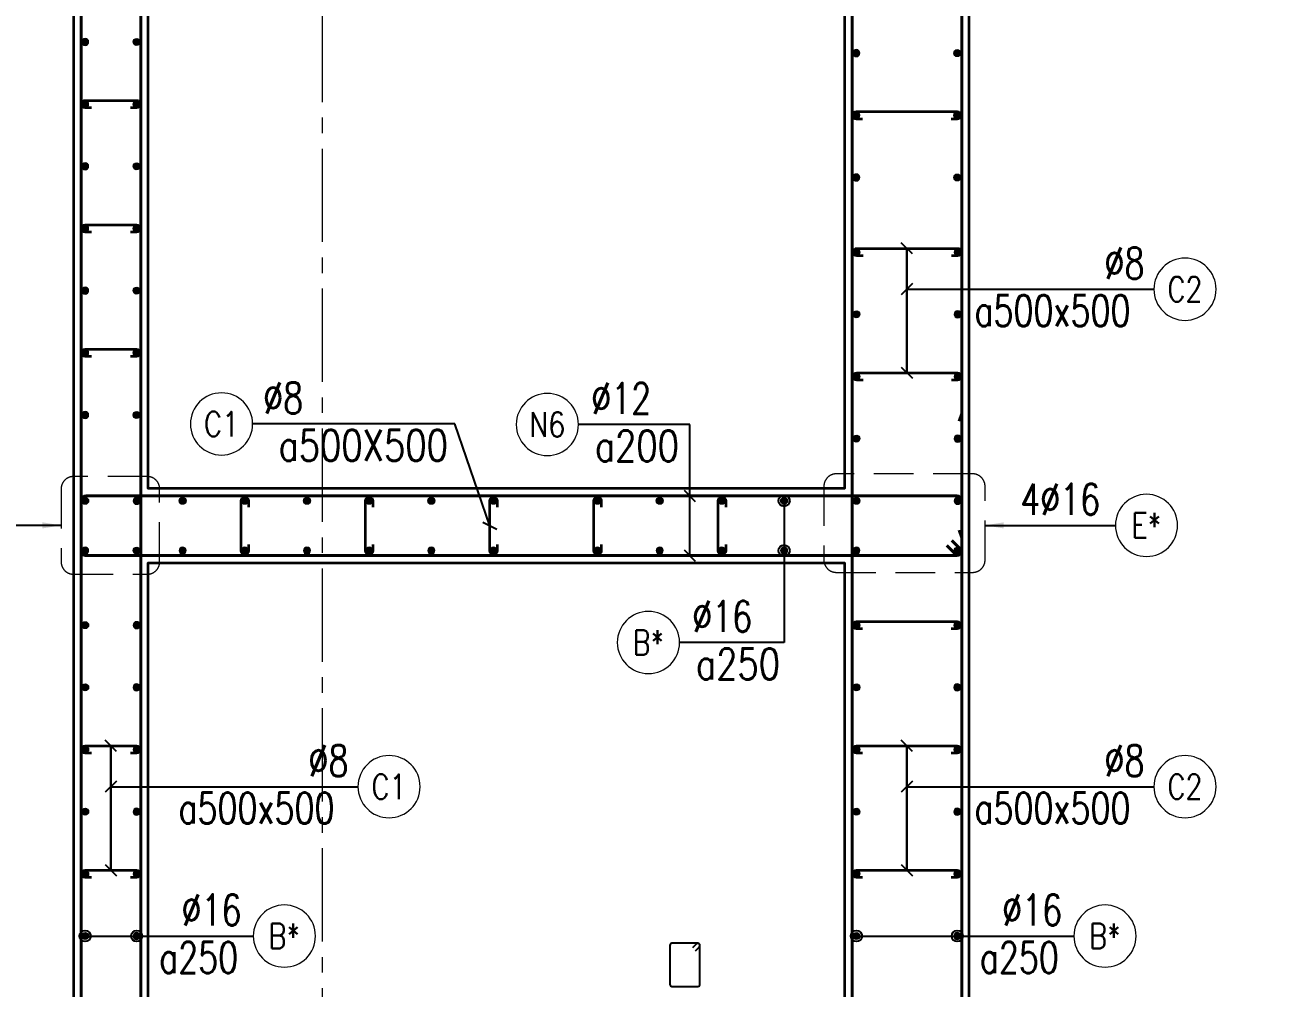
# Model space of a CAD drawing. Header units: millimetres. Extents: x 931337 to 1117500, y 19732 to 157199.
# Drawn here: x 1044437 to 1049458, y 105630 to 109502 of the extents above; entities that cross this region are included whole.
import ezdxf
from ezdxf.enums import TextEntityAlignment as Align

# ---------------------------------------------------------------- set-up
doc = ezdxf.new("R2010")
doc.units = ezdxf.units.MM
doc.header["$MEASUREMENT"] = 0
doc.linetypes.add('HIDDEN2', pattern=[4.7625, 3.175, -1.5875])
doc.linetypes.add('OF_Grid_1$0$CENTER2', pattern=[1.125, 0.75, -0.125, 0.125, -0.125])
doc.layers.get('0').update_dxf_attribs({"lineweight": 20})
for name, color, linetype, lineweight in [('KC-LEADER', 153, 'Continuous', 18), ('KC-THEP', 6, 'Continuous', 40), ('NDC_S_DIM', 1, 'Continuous', 15), ('NDC_S_HIDDEN', 8, 'HIDDEN2', 13), ('NDC_S_LEADER', 1, 'Continuous', 15), ('NDC_S_REBAR', 4, 'Continuous', 35), ('NDC_S_STIRRUP', 4, 'Continuous', 40), ('NDC_S_VN TEXT', 7, 'Continuous', 20), ('NDC_S_WALL', 6, 'Continuous', 35), ('OF_Grid_1$0$NDC_S_AXIS', 5, 'OF_Grid_1$0$CENTER2', 13)]:
    doc.layers.add(name, color=color, linetype=linetype, lineweight=lineweight)
doc.layers.add('Ligature', color=1, linetype='Continuous')
doc.styles.add('NDC_DIM', font='', dxfattribs={"width": 0.75})
doc.styles.add('NDC_EN TXT', font='romans.shx', dxfattribs={"width": 0.8})
doc.styles.get('NDC_DIM').set_extended_font_data('Dotum')
doc.dimstyles.new('NDC_dim_30', dxfattribs={"dimscale": 30, "dimtxt": 2.5, "dimasz": 1.5, "dimexe": 1.5, "dimexo": 2.5, "dimgap": 1, "dimtad": 1, "dimdec": 0, "dimzin": 0, "dimdsep": 46, "dimtxsty": 'NDC_DIM', "dimblk": 'DIMMARK', "dimcen": 0.09, "dimdle": 1.2, "dimclrd": 1, "dimclre": 1, "dimclrt": 3, "dimadec": 0, "dimazin": 0, "dimtfac": 1, "dimtdec": 0, "dimtix": 1, "dimtofl": 0, "dimtmove": 0, "dimatfit": 3, "dimfxl": 6, "dimfxlon": 1, "dimtolj": 1, "dimtzin": 0, "dimarcsym": 0})
doc.dimstyles.new('NDC_dim_50', dxfattribs={"dimscale": 50, "dimtxt": 2.5, "dimasz": 1.5, "dimexe": 1.5, "dimexo": 2.5, "dimgap": 1, "dimtad": 1, "dimdec": 0, "dimzin": 0, "dimdsep": 46, "dimtxsty": 'NDC_DIM', "dimblk": 'DIMMARK', "dimcen": 0.09, "dimdle": 1.2, "dimclrd": 1, "dimclre": 1, "dimclrt": 3, "dimadec": 0, "dimazin": 0, "dimtfac": 1, "dimtdec": 0, "dimtix": 1, "dimtofl": 0, "dimtmove": 0, "dimatfit": 3, "dimfxl": 6, "dimfxlon": 1, "dimtolj": 1, "dimtzin": 0, "dimarcsym": 0})

# ---------------------------------------------------------------- blocks, each defined once
blk = doc.blocks.new('THEP')
at = {"layer": 'KC-LEADER', "color": 6}
blk.add_circle((0, 0), 14, dxfattribs=at)
at = {"layer": 'KC-THEP'}
for p, q in [((-14, 0), (14, 0)), ((9.9, 9.9), (-9.9, -9.9)), ((-9.9, 9.9), (9.9, -9.9)), ((0, 14), (0, -14))]:
    blk.add_line(p, q, dxfattribs=at)
blk = doc.blocks.new('DIMMARK')
at = {"layer": 'NDC_S_DIM', "color": 1}
blk.add_line((-1.5, 0), (1, 0), dxfattribs=at)
at = {"layer": 'NDC_S_DIM', "color": 2, "const_width": 0.1}
blk.add_lwpolyline([(-0.424, -0.424), (0.424, 0.424)], dxfattribs=at)
blk = doc.blocks.new('*U13')
blk.add_circle((-2.5, 0), 2.5)
at = {"layer": 'NDC_S_VN TEXT', "color": 3, "style": 'NDC_EN TXT', "width": 0.75}
blk.add_attdef('DK1', (0.5, 0.85), '', height=2.5, dxfattribs=at)
at = {"layer": 'NDC_S_VN TEXT', "color": 7, "style": 'NDC_EN TXT', "width": 0.8}
blk.add_attdef('SH2', text='', height=2, dxfattribs=at).set_placement((-2.5, 0), align=Align.MIDDLE)
blk = doc.blocks.new('*U12')
blk.add_circle((-2.5, 0), 2.5)
at = {"layer": 'NDC_S_VN TEXT', "color": 3, "style": 'NDC_EN TXT', "width": 0.75}
for tag, p in [('DK1', (0.5, 0.85)), ('KC1', (0.5, -2.97))]:
    blk.add_attdef(tag, p, '', height=2.5, dxfattribs=at)
at = {"layer": 'NDC_S_VN TEXT', "color": 7, "style": 'NDC_EN TXT', "width": 0.8}
blk.add_attdef('SH2', text='', height=2, dxfattribs=at).set_placement((-2.5, 0), align=Align.MIDDLE)
blk = doc.blocks.new('*U11')
blk.add_circle((-2.5, 0), 2.5)
at = {"layer": 'NDC_S_VN TEXT', "color": 3, "style": 'NDC_EN TXT', "width": 0.75}
for tag, p in [('DK1', (0.5, 0.85)), ('KC1', (0.5, -2.97))]:
    blk.add_attdef(tag, p, '', height=2.5, dxfattribs=at)
at = {"layer": 'NDC_S_VN TEXT', "color": 7, "style": 'NDC_EN TXT', "width": 0.8}
blk.add_attdef('SH2', text='', height=2, dxfattribs=at).set_placement((-2.5, 0), align=Align.MIDDLE)
blk = doc.blocks.new('*U10')
blk.add_circle((2.5, 0), 2.5)
at = {"layer": 'NDC_S_VN TEXT', "color": 3, "style": 'NDC_EN TXT'}
for tag, width, p in [('DK2', 0.75, (-0.85, 0.85)), ('KC2', 0.8, (-0.85, -2.97))]:
    blk.add_attdef(tag, text='', height=2.5, dxfattribs=dict(at, width=width)).set_placement(p, align=Align.RIGHT)
at = {"layer": 'NDC_S_VN TEXT', "color": 7, "style": 'NDC_EN TXT', "width": 0.8}
blk.add_attdef('SH3', text='', height=2, dxfattribs=at).set_placement((2.5, 0), align=Align.MIDDLE)

msp = doc.modelspace()

# ---------------------------------------------------------------- linework, layer by layer
at = {"layer": 'Ligature'}
msp.add_lwpolyline([(1047132.025, 105779.913), (1047147.991, 105795.879, 0.66817864), (1047142.218, 105809.817), (1047037.589, 105809.817, 0.41421356), (1047029.424, 105801.653), (1047029.424, 105644.545, 0.41421356), (1047037.589, 105636.38), (1047142.218, 105636.38, 0.41421356), (1047150.382, 105644.545), (1047150.382, 105801.653, 0.66817864), (1047136.444, 105807.426), (1047120.478, 105791.46)], format="xyb", dxfattribs=at)
at = {"layer": 'NDC_S_HIDDEN', "ltscale": 50}
for points in [[(1044928.036, 107686.753), (1044631.92, 107686.753, 0.41421356), (1044581.92, 107636.753), (1044581.92, 107343.855, 0.41421356), (1044631.92, 107293.855), (1044928.036, 107293.855, 0.41421356), (1044978.036, 107343.855), (1044978.036, 107636.753, 0.41421356)], [(1048246.518, 107697.448), (1047698.419, 107697.448, 0.41421356), (1047648.419, 107647.448), (1047648.419, 107351.328, 0.41421356), (1047698.419, 107301.328), (1048246.518, 107301.328, 0.41421356), (1048296.518, 107351.328), (1048296.518, 107647.448, 0.41421356)]]:
    msp.add_lwpolyline(points, format="xyb", close=True, dxfattribs=at)
at = {"layer": 'NDC_S_REBAR'}
for points in [[(1044703.423, 109169.139), (1044678.423, 109169.139, -1), (1044678.423, 109199.139), (1044885.447, 109199.139, -1), (1044885.447, 109169.139), (1044860.447, 109169.139)], [(1047804.223, 109124.057), (1047779.223, 109124.057, -1), (1047779.223, 109154.057), (1048184.692, 109154.057, -1), (1048184.692, 109124.057), (1048159.692, 109124.057)], [(1044703.423, 108669.139), (1044678.423, 108669.139, -1), (1044678.423, 108699.139), (1044885.447, 108699.139, -1), (1044885.447, 108669.139), (1044860.447, 108669.139)], [(1047805.778, 108574.057), (1047780.778, 108574.057, -1), (1047780.778, 108604.057), (1048186.247, 108604.057, -1), (1048186.247, 108574.057), (1048161.247, 108574.057)], [(1044703.423, 108169.139), (1044678.423, 108169.139, -1), (1044678.423, 108199.139), (1044885.447, 108199.139, -1), (1044885.447, 108169.139), (1044860.447, 108169.139)], [(1047805.778, 108074.057), (1047780.778, 108074.057, -1), (1047780.778, 108104.057), (1048186.247, 108104.057, -1), (1048186.247, 108074.057), (1048161.247, 108074.057)], [(1045335.347, 107414.057), (1045335.347, 107389.057, -1), (1045305.347, 107389.057), (1045305.347, 107589.057, -1), (1045335.347, 107589.057), (1045335.347, 107564.057)], [(1045835.347, 107414.057), (1045835.347, 107389.057, -1), (1045805.347, 107389.057), (1045805.347, 107589.057, -1), (1045835.347, 107589.057), (1045835.347, 107564.057)], [(1046335.347, 107414.057), (1046335.347, 107389.057, -1), (1046305.347, 107389.057), (1046305.347, 107589.057, -1), (1046335.347, 107589.057), (1046335.347, 107564.057)], [(1046753.653, 107414.057), (1046753.653, 107389.057, -1), (1046723.653, 107389.057), (1046723.653, 107589.057, -1), (1046753.653, 107589.057), (1046753.653, 107564.057)], [(1047253.653, 107414.057), (1047253.653, 107389.057, -1), (1047223.653, 107389.057), (1047223.653, 107589.057, -1), (1047253.653, 107589.057), (1047253.653, 107564.057)], [(1047804.223, 107074.057), (1047779.223, 107074.057, -1), (1047779.223, 107104.057), (1048184.692, 107104.057, -1), (1048184.692, 107074.057), (1048159.692, 107074.057)], [(1044703.423, 106574.057), (1044678.423, 106574.057, -1), (1044678.423, 106604.057), (1044885.447, 106604.057, -1), (1044885.447, 106574.057), (1044860.447, 106574.057)], [(1047804.223, 106574.057), (1047779.223, 106574.057, -1), (1047779.223, 106604.057), (1048184.692, 106604.057, -1), (1048184.692, 106574.057), (1048159.692, 106574.057)], [(1044703.423, 106074.057), (1044678.423, 106074.057, -1), (1044678.423, 106104.057), (1044885.447, 106104.057, -1), (1044885.447, 106074.057), (1044860.447, 106074.057)], [(1047804.223, 106074.057), (1047779.223, 106074.057, -1), (1047779.223, 106104.057), (1048184.692, 106104.057, -1), (1048184.692, 106074.057), (1048159.692, 106074.057)]]:
    msp.add_lwpolyline(points, format="xyb", dxfattribs=at)
at = {"layer": 'NDC_S_STIRRUP'}
for points in [[(1044861.935, 104729.057), (1044901.935, 104689.057, -0.41421356), (1044881.935, 104669.057), (1044681.935, 104669.057, -0.41421356), (1044661.935, 104689.057), (1044661.935, 116989.057, -0.41421356), (1044681.935, 117009.057), (1044881.935, 117009.057, -0.41421356), (1044901.935, 116989.057), (1044901.935, 104689.057, -0.41421356), (1044881.935, 104669.057), (1044841.935, 104709.057)], [(1048192.735, 107470.408), (1048202.735, 107440.408), (1048202.735, 116989.057, 0.41421356), (1048182.735, 117009.057), (1047782.735, 117009.057, 0.41421356), (1047762.735, 116989.057), (1047762.735, 113739.733), (1047762.735, 113739.733)], [(1047762.735, 114239.057), (1047762.735, 114239.057), (1047762.735, 104689.057, 0.41421356), (1047782.735, 104669.057), (1048182.735, 104669.057, 0.41421356), (1048202.735, 104689.057), (1048202.735, 107939.733), (1048192.735, 107909.733)], [(1048142.735, 107409.057), (1048182.735, 107369.057, 0.41421356), (1048202.735, 107389.057), (1048202.735, 107589.057, 0.41421356), (1048182.735, 107609.057), (1044681.935, 107609.057, 0.41421356), (1044661.935, 107589.057), (1044661.935, 107389.057, 0.41435759), (1044681.935, 107369.057), (1048182.735, 107369.057, 0.41421356), (1048202.735, 107389.057), (1048162.735, 107429.057)]]:
    msp.add_lwpolyline(points, format="xyb", dxfattribs=at)
at = {"layer": 'NDC_S_WALL'}
for points in [[(1044631.935, 114039.057), (1044631.935, 104639.057), (1045930.765, 104639.057), (1045930.765, 104639.057), (1045930.765, 105139.057), (1045930.765, 105139.057), (1044931.935, 105139.057), (1044931.935, 107339.057), (1044931.935, 107339.057), (1047731.935, 107339.057), (1047731.935, 107339.057), (1047731.935, 105139.057), (1046733.105, 105139.057), (1046733.105, 105139.057), (1046733.105, 104639.057), (1046733.105, 104639.057), (1050931.935, 104639.057), (1050931.935, 117039.057)], [(1047731.935, 114389.057), (1047731.935, 107639.057), (1047731.935, 107639.057), (1044931.935, 107639.057), (1044931.935, 107639.057), (1044931.935, 117039.057)], [(1050631.935, 116739.057), (1050631.935, 104939.057), (1048231.935, 104939.057), (1048231.935, 116739.057)]]:
    msp.add_lwpolyline(points, dxfattribs=at)
at = {"layer": 'OF_Grid_1$0$NDC_S_AXIS', "ltscale": 500}
msp.add_line((1045632.735, 103004.688), (1045632.735, 118700.803), dxfattribs=at)

# ---------------------------------------------------------------- block references
at = {"layer": 'KC-THEP', "xscale": -1}
for p, rotation in [((1044678.423, 109434.139), 350.3314355636191), ((1047779.223, 109389.057), 350.3314355636191), ((1044678.423, 109184.139), 350.3314355636191), ((1047779.223, 109139.057), 350.3314355636191), ((1044678.423, 108934.139), 350.3314355636191), ((1047779.223, 108889.057), 350.3314355636191), ((1044678.423, 108684.139), 350.3314355636191), ((1048186.247, 108589.057), 170.331435563619), ((1044678.423, 108434.139), 350.3314355636191), ((1048186.247, 108339.057), 170.331435563619), ((1044678.423, 108184.139), 350.3314355636191), ((1048186.247, 108089.057), 170.331435563619), ((1044678.423, 107934.139), 350.3314355636191), ((1048186.247, 107839.057), 170.331435563619), ((1044885.447, 107589.057), 170.331435563619), ((1048186.247, 107589.057), 170.331435563619), ((1044678.423, 107389.057), 350.3314355636191), ((1045070.347, 107389.057), 350.3314355636191), ((1045320.347, 107389.057), 350.3314355636191), ((1045570.347, 107389.057), 350.3314355636191), ((1045820.347, 107389.057), 350.3314355636191), ((1046070.347, 107389.057), 350.3314355636191), ((1046320.347, 107389.057), 350.3314355636191), ((1046738.653, 107389.057), 350.3314355636191), ((1046988.653, 107389.057), 350.3314355636191), ((1047238.653, 107389.057), 350.3314355636191), ((1047488.653, 107389.057), 350.3314355636191), ((1047779.223, 107389.057), 350.3314355636191), ((1044885.447, 107089.057), 170.331435563619), ((1048184.692, 107089.057), 170.331435563619), ((1044885.447, 106839.057), 170.331435563619), ((1048184.692, 106839.057), 170.331435563619), ((1044885.447, 106589.057), 170.331435563619), ((1048184.692, 106589.057), 170.331435563619), ((1044885.447, 106339.057), 170.331435563619), ((1048184.692, 106339.057), 170.331435563619), ((1044885.447, 106089.057), 170.331435563619), ((1048184.692, 106089.057), 170.331435563619), ((1044885.447, 105839.057), 170.331435563619), ((1048184.692, 105839.057), 170.331435563619)]:
    msp.add_blockref('THEP', p, dxfattribs=dict(at, rotation=rotation))
at = {"layer": 'KC-THEP'}
for p, rotation in [((1044885.447, 109434.139), 9.66856443638095), ((1048184.692, 109389.057), 9.66856443638085), ((1044885.447, 109184.139), 9.66856443638095), ((1048184.692, 109139.057), 9.66856443638085), ((1044885.447, 108934.139), 9.66856443638095), ((1048184.692, 108889.057), 9.66856443638085), ((1044885.447, 108684.139), 9.66856443638095), ((1047779.223, 108589.057), 189.6685644363809), ((1044885.447, 108434.139), 9.66856443638095), ((1047779.223, 108339.057), 189.6685644363809), ((1044885.447, 108184.139), 9.66856443638095), ((1047779.223, 108089.057), 189.6685644363809), ((1044885.447, 107934.139), 9.66856443638095), ((1047779.223, 107839.057), 189.6685644363809), ((1044678.423, 107589.057), 189.6685644363809), ((1045070.347, 107589.057), 189.6685644363809), ((1045320.347, 107589.057), 189.6685644363809), ((1045570.347, 107589.057), 189.6685644363809), ((1045820.347, 107589.057), 189.6685644363809), ((1046070.347, 107589.057), 189.6685644363809), ((1046320.347, 107589.057), 189.6685644363809), ((1046738.653, 107589.057), 189.6685644363809), ((1046988.653, 107589.057), 189.6685644363809), ((1047238.653, 107589.057), 189.6685644363809), ((1047488.653, 107589.057), 189.6685644363809), ((1047779.223, 107589.057), 189.6685644363809), ((1044885.447, 107389.057), 9.66856443638095), ((1048186.247, 107389.057), 9.66856443638095), ((1044678.423, 107089.057), 189.6685644363809), ((1047779.223, 107089.057), 189.6685644363809), ((1044678.423, 106839.057), 189.6685644363809), ((1047779.223, 106839.057), 189.6685644363809), ((1044678.423, 106589.057), 189.6685644363809), ((1047779.223, 106589.057), 189.6685644363809), ((1044678.423, 106339.057), 189.6685644363809), ((1047779.223, 106339.057), 189.6685644363809), ((1044678.423, 106089.057), 189.6685644363809), ((1047779.223, 106089.057), 189.6685644363809), ((1044678.423, 105839.057), 189.6685644363809), ((1047779.223, 105839.057), 189.6685644363809)]:
    msp.add_blockref('THEP', p, dxfattribs=dict(at, rotation=rotation))
at = {"layer": 'NDC_S_VN TEXT'}
ref = msp.add_blockref('*U12', (1048975.27, 108439.696), dxfattribs=dict(at, xscale=-50, yscale=50, zscale=50))
ref.add_attrib('SH2', 'C2', dxfattribs={"color": 7, "height": 100, "style": 'NDC_EN TXT', "width": 0.8}).set_placement((1049100.27, 108439.696), align=Align.MIDDLE)
ref.add_attrib('DK1', '%%c8', (1048776.163, 108481.971), dxfattribs={"color": 3, "height": 125, "style": 'NDC_EN TXT', "width": 0.75})
ref.add_attrib('KC1', 'a500x500', (1048253.842, 108291.068), dxfattribs={"color": 3, "height": 125, "style": 'NDC_EN TXT', "width": 0.75})
ref = msp.add_blockref('*U10', (1045351.847, 107898.047), dxfattribs=dict(at, xscale=-50, yscale=50, zscale=50))
ref.add_attrib('SH3', 'C1', dxfattribs={"color": 7, "height": 100, "style": 'NDC_EN TXT', "width": 0.8}).set_placement((1045226.847, 107898.047), align=Align.MIDDLE)
ref.add_attrib('DK2', '%%c8', dxfattribs={"color": 3, "height": 125, "style": 'NDC_EN TXT', "width": 0.75}).set_placement((1045555.061, 107940.322), align=Align.RIGHT)
ref.add_attrib('KC2', 'a500X500', dxfattribs={"color": 3, "height": 125, "style": 'NDC_EN TXT', "width": 0.8}).set_placement((1046137.204, 107749.42), align=Align.RIGHT)
ref = msp.add_blockref('*U10', (1046661.656, 107895.905), dxfattribs=dict(at, xscale=-50, yscale=50, zscale=50))
ref.add_attrib('SH3', 'N6', dxfattribs={"color": 7, "height": 100, "style": 'NDC_EN TXT', "width": 0.8}).set_placement((1046536.656, 107895.905), align=Align.MIDDLE)
ref.add_attrib('DK2', '%%C12', dxfattribs={"color": 3, "height": 125, "style": 'NDC_EN TXT', "width": 0.75}).set_placement((1046954.156, 107938.181), align=Align.RIGHT)
ref.add_attrib('KC2', 'a200', dxfattribs={"color": 3, "height": 125, "style": 'NDC_EN TXT', "width": 0.8}).set_placement((1047066.06, 107747.278), align=Align.RIGHT)
ref = msp.add_blockref('*U13', (1048820.431, 107490.304), dxfattribs=dict(at, xscale=-50, yscale=50, zscale=50))
ref.add_attrib('SH2', 'E*', dxfattribs={"color": 7, "height": 100, "style": 'NDC_EN TXT', "width": 0.8}).set_placement((1048945.431, 107490.304), align=Align.MIDDLE)
ref.add_attrib('DK1', '4%%C16', (1048438.288, 107532.58), dxfattribs={"color": 3, "height": 125, "style": 'NDC_EN TXT', "width": 0.75})
ref = msp.add_blockref('*U10', (1047068.042, 107019.345), dxfattribs=dict(at, xscale=-50, yscale=50, zscale=50))
ref.add_attrib('SH3', 'B*', dxfattribs={"color": 7, "height": 100, "style": 'NDC_EN TXT', "width": 0.8}).set_placement((1046943.042, 107019.345), align=Align.MIDDLE)
ref.add_attrib('DK2', '%%C16', dxfattribs={"color": 3, "height": 125, "style": 'NDC_EN TXT', "width": 0.75}).set_placement((1047360.542, 107061.62), align=Align.RIGHT)
ref.add_attrib('KC2', 'a250', dxfattribs={"color": 3, "height": 125, "style": 'NDC_EN TXT', "width": 0.8}).set_placement((1047472.446, 106870.718), align=Align.RIGHT)
ref = msp.add_blockref('*U12', (1045775.248, 106439.696), dxfattribs=dict(at, xscale=-50, yscale=50, zscale=50))
ref.add_attrib('SH2', 'C1', dxfattribs={"color": 7, "height": 100, "style": 'NDC_EN TXT', "width": 0.8}).set_placement((1045900.248, 106439.696), align=Align.MIDDLE)
ref.add_attrib('DK1', '%%c8', (1045576.141, 106481.971), dxfattribs={"color": 3, "height": 125, "style": 'NDC_EN TXT', "width": 0.75})
ref.add_attrib('KC1', 'a500x500', (1045053.82, 106291.068), dxfattribs={"color": 3, "height": 125, "style": 'NDC_EN TXT', "width": 0.75})
ref = msp.add_blockref('*U12', (1048975.27, 106439.696), dxfattribs=dict(at, xscale=-50, yscale=50, zscale=50))
ref.add_attrib('SH2', 'C2', dxfattribs={"color": 7, "height": 100, "style": 'NDC_EN TXT', "width": 0.8}).set_placement((1049100.27, 106439.696), align=Align.MIDDLE)
ref.add_attrib('DK1', '%%c8', (1048776.163, 106481.971), dxfattribs={"color": 3, "height": 125, "style": 'NDC_EN TXT', "width": 0.75})
ref.add_attrib('KC1', 'a500x500', (1048253.842, 106291.068), dxfattribs={"color": 3, "height": 125, "style": 'NDC_EN TXT', "width": 0.75})
ref = msp.add_blockref('*U11', (1045354.394, 105839.057), dxfattribs=dict(at, xscale=-50, yscale=50, zscale=50))
ref.add_attrib('SH2', 'B*', dxfattribs={"color": 7, "height": 100, "style": 'NDC_EN TXT', "width": 0.8}).set_placement((1045479.394, 105839.057), align=Align.MIDDLE)
ref.add_attrib('DK1', '%%C16', (1045066.001, 105881.333), dxfattribs={"color": 3, "height": 125, "style": 'NDC_EN TXT', "width": 0.75})
ref.add_attrib('KC1', 'a250', (1044976.715, 105690.43), dxfattribs={"color": 3, "height": 125, "style": 'NDC_EN TXT', "width": 0.75})
ref = msp.add_blockref('*U11', (1048653.638, 105839.057), dxfattribs=dict(at, xscale=-50, yscale=50, zscale=50))
ref.add_attrib('SH2', 'B*', dxfattribs={"color": 7, "height": 100, "style": 'NDC_EN TXT', "width": 0.8}).set_placement((1048778.638, 105839.057), align=Align.MIDDLE)
ref.add_attrib('DK1', '%%C16', (1048365.246, 105881.333), dxfattribs={"color": 3, "height": 125, "style": 'NDC_EN TXT', "width": 0.75})
ref.add_attrib('KC1', 'a250', (1048275.96, 105690.43), dxfattribs={"color": 3, "height": 125, "style": 'NDC_EN TXT', "width": 0.75})

# ---------------------------------------------------------------- leaders
at = {"layer": 'NDC_S_LEADER'}
for points, dimstyle, override in [([(1047981.957, 108604.057), (1047981.957, 108104.057)], 'NDC_dim_30', {"dimtad": 0, "dimldrblk": 'Oblique'}), ([(1047981.957, 108104.057), (1047981.957, 108604.057)], 'NDC_dim_30', {"dimtad": 0, "dimldrblk": 'Oblique'}), ([(1047981.957, 108439.695), (1048975.27, 108439.695)], 'NDC_dim_30', {"dimtad": 0, "dimldrblk": 'Oblique'}), ([(1046305.347, 107489.057), (1046164.744, 107898.046), (1045351.847, 107898.046)], 'NDC_dim_30', {"dimtad": 0, "dimldrblk": 'Oblique'}), ([(1047109.091, 107369.057), (1047109.091, 107895.724), (1046661.656, 107895.724)], 'NDC_dim_30', {"dimgap": 1, "dimtad": 0, "dimldrblk": 'Oblique'}), ([(1047109.091, 107609.057), (1047109.091, 107895.724), (1046661.656, 107895.724)], 'NDC_dim_30', {"dimtad": 0, "dimldrblk": 'Oblique'}), ([(1047488.653, 107589.057), (1047488.653, 107019.164), (1047068.042, 107019.164)], 'NDC_dim_30', {"dimgap": 1, "dimtad": 0, "dimldrblk": 'Origin'}), ([(1044581.92, 107490.304), (1044043.088, 107490.304)], 'NDC_dim_50', {"dimgap": 1, "dimtad": 0}), ([(1048296.518, 107490.304), (1048820.431, 107490.304)], 'NDC_dim_50', {"dimgap": 1, "dimtad": 0}), ([(1047488.653, 107389.057), (1047488.653, 107019.164), (1047068.042, 107019.164)], 'NDC_dim_30', {"dimgap": 1, "dimtad": 0, "dimldrblk": 'Origin'}), ([(1044781.935, 106604.057), (1044781.935, 106104.057)], 'NDC_dim_30', {"dimtad": 0, "dimldrblk": 'Oblique'}), ([(1047981.957, 106604.057), (1047981.957, 106104.057)], 'NDC_dim_30', {"dimtad": 0, "dimldrblk": 'Oblique'}), ([(1044781.935, 106104.057), (1044781.935, 106604.057)], 'NDC_dim_30', {"dimtad": 0, "dimldrblk": 'Oblique'}), ([(1047981.957, 106104.057), (1047981.957, 106604.057)], 'NDC_dim_30', {"dimtad": 0, "dimldrblk": 'Oblique'}), ([(1044781.935, 106439.695), (1045775.248, 106439.695)], 'NDC_dim_30', {"dimtad": 0, "dimldrblk": 'Oblique'}), ([(1047981.957, 106439.695), (1048975.27, 106439.695)], 'NDC_dim_30', {"dimtad": 0, "dimldrblk": 'Oblique'}), ([(1044678.423, 105839.057), (1045354.394, 105839.057)], 'NDC_dim_30', {"dimtad": 0, "dimldrblk": 'Origin'}), ([(1044885.447, 105839.057), (1045354.394, 105839.057)], 'NDC_dim_30', {"dimtad": 0, "dimldrblk": 'Origin'}), ([(1047779.223, 105839.057), (1048653.638, 105839.057)], 'NDC_dim_30', {"dimtad": 0, "dimldrblk": 'Origin'}), ([(1048184.692, 105839.057), (1048653.638, 105839.057)], 'NDC_dim_30', {"dimtad": 0, "dimldrblk": 'Origin'})]:
    msp.add_leader(points, dimstyle=dimstyle, override=override, dxfattribs=at)

doc.saveas('drawing.dxf')
